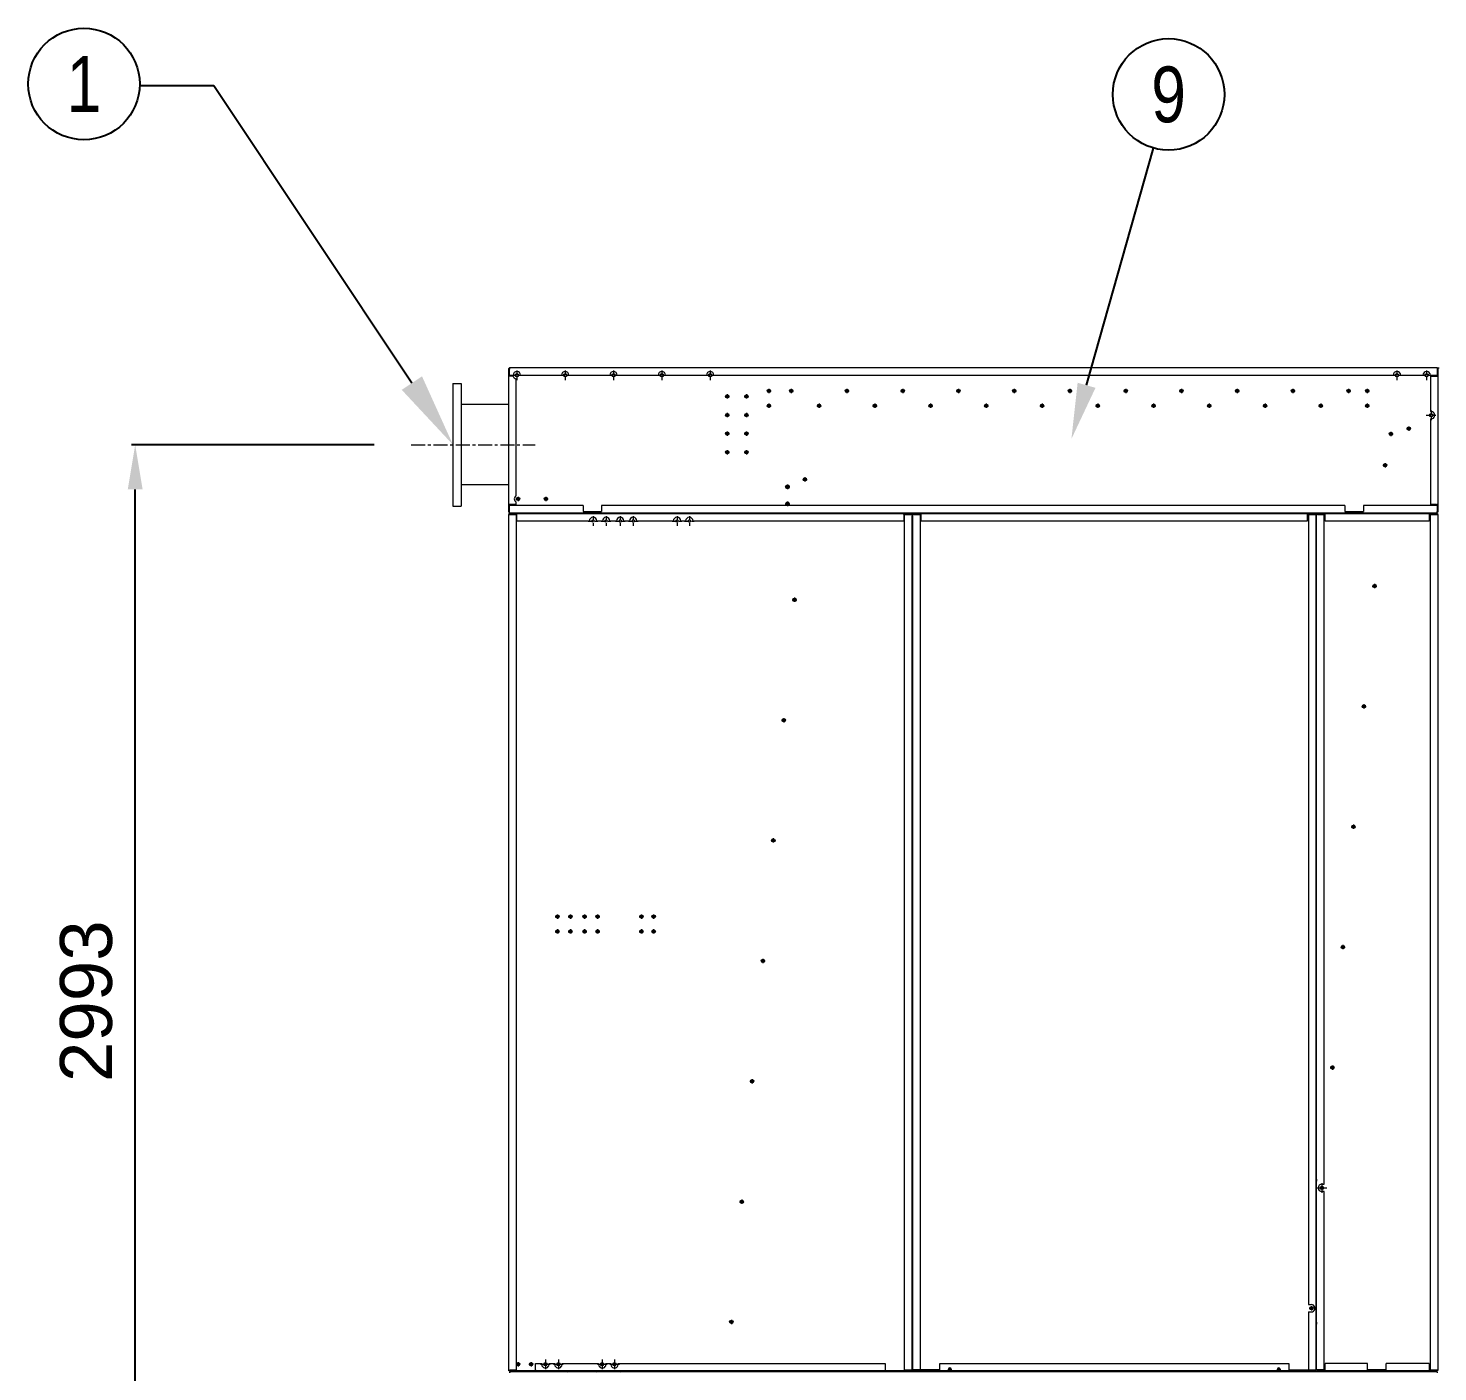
# Model space of a CAD drawing. Header units: millimetres. Extents: x 18793 to 48201, y 11745 to 32540.
# Drawn here: x 28093 to 31886, y 19828 to 23441 of the extents above; entities that cross this region are included whole.
import ezdxf
from ezdxf import colors
from ezdxf.entities.mleader import LeaderData, LeaderLine
from ezdxf.enums import TextEntityAlignment as Align
from ezdxf.math import Vec2, Vec3

# ---------------------------------------------------------------- set-up
doc = ezdxf.new("R2010")
doc.units = ezdxf.units.MM
doc.linetypes.add('CENTER', pattern=[2, 1.25, -0.25, 0.25, -0.25])
doc.linetypes.add('DASHDOT', pattern=[18.5, 12, -3, 0.5, -3])
for name, color, linetype in [('center', 1, 'CENTER'), ('냉각탑_dim', 1, 'Continuous'), ('냉각탑_text', 3, 'Continuous')]:
    doc.layers.add(name, color=color, linetype=linetype)
doc.styles.get("Standard").update_dxf_attribs({"font": 'arial.ttf'})
doc.dimstyles.new('1.40', dxfattribs={"dimscale": 20, "dimtxt": 1.5, "dimasz": 1, "dimexe": 0.5, "dimexo": 0.5, "dimgap": 0.5, "dimtad": 1, "dimdec": 0, "dimzin": 0, "dimdsep": 46, "dimtxsty": 'Standard', "dimcen": 0, "dimclrd": 2, "dimclre": 2, "dimclrt": 3, "dimadec": 0, "dimazin": 0, "dimtfac": 1, "dimtdec": 0, "dimtmove": 0, "dimatfit": 0, "dimfxl": 1, "dimtolj": 1, "dimtzin": 0, "dimlwd": -1, "dimlwe": -1, "dimarcsym": 0})

# ---------------------------------------------------------------- blocks, each defined once
blk = doc.blocks.new('*D131')
at = {"color": 2, "transparency": 16777216}
for p, q in [((29024.2, 22320.8), (28371.4, 22320.8)), ((28381.4, 19447.8), (28381.4, 22200.8)), ((29286.5, 19327.8), (28371.4, 19327.8))]:
    blk.add_line(p, q, dxfattribs=at)
for points in [[(28361.4, 22200.8), (28401.4, 22200.8), (28381.4, 22320.8)], [(28361.4, 19447.8), (28401.4, 19447.8), (28381.4, 19327.8)]]:
    blk.add_solid(points, dxfattribs=at)
at = {"layer": 'Defpoints', "color": 0, "transparency": 16777216}
for p in [(28381.4, 22320.8), (29124.2, 22320.8), (29386.5, 19327.8)]:
    blk.add_point(p, dxfattribs=at)
at = {"color": 3, "lineweight": 5, "transparency": 16777216, "insert": (28249.9, 20824.3), "char_height": 140, "attachment_point": 5, "rotation": 90}
blk.add_mtext('\\A1;2993', dxfattribs=at)
blk = doc.blocks.new('1')
at = {"color": 7, "lineweight": 20, "ltscale": 0.0425}
for p, q in [((29386.5, 22525.8), (29388.2, 22525.8)), ((29386.5, 22524.9), (29388.2, 22524.9)), ((31886.5, 22525.8), (31884.8, 22525.8)), ((31886.5, 22524.9), (31884.8, 22524.9)), ((29386.5, 22140.7), (29388.2, 22140.7)), ((29386.5, 22139.8), (29388.2, 22139.8)), ((31886.5, 22140.7), (31884.8, 22140.7)), ((31886.5, 22139.8), (31884.8, 22139.8))]:
    blk.add_line(p, q, dxfattribs=at)
at = {"color": 7, "lineweight": 20, "ltscale": 0.0225}
for p, q in [((29386.5, 22524.9), (29386.5, 22525.8)), ((31886.5, 22524.9), (31886.5, 22525.8)), ((29386.5, 22140.7), (29386.5, 22139.8)), ((29389.3, 22134.2), (29389.3, 22133.3)), ((30468.7, 22134.2), (30468.7, 22133.3)), ((30473.5, 22133.3), (30473.5, 22134.2)), ((31558.5, 22133.3), (31558.5, 22134.2)), ((31560.5, 22133.3), (31560.5, 22134.2)), ((31886.5, 22140.7), (31886.5, 22139.8)), ((31886.5, 22133.3), (31886.5, 22134.2)), ((29389.3, 19831.4), (29389.3, 19832.3)), ((30468.7, 19831.4), (30468.7, 19832.3)), ((30473.5, 19832.3), (30473.5, 19831.4)), ((31558.5, 19832.3), (31558.5, 19831.4)), ((31560.5, 19832.3), (31560.5, 19831.4)), ((31886.5, 19832.3), (31886.5, 19831.4))]:
    blk.add_line(p, q, dxfattribs=at)
at = {"color": 7, "lineweight": 20, "ltscale": 0.4775}
for p, q in [((29386.5, 22505.8), (29386.5, 22524.9)), ((31886.5, 22524.9), (31886.5, 22505.8)), ((29386.5, 22140.7), (29386.5, 22159.8)), ((31886.5, 22159.8), (31886.5, 22140.7))]:
    blk.add_line(p, q, dxfattribs=at)
at = {"color": 7, "lineweight": 20}
for p, q in [((29386.5, 22159.8), (29386.5, 22505.8)), ((31884.8, 22527.8), (29388.2, 22527.8)), ((29406.5, 22184), (29406.5, 22498)), ((29418.5, 22507.8), (29528.5, 22507.8)), ((29548.5, 22507.8), (29658.5, 22507.8)), ((29678.5, 22507.8), (29788.5, 22507.8)), ((29808.5, 22507.8), (29918.5, 22507.8)), ((29938.5, 22507.8), (31766.5, 22507.8)), ((31786.5, 22507.8), (31846.5, 22507.8)), ((31866.5, 22505.8), (31866.5, 22410.1)), ((31886.5, 22505.8), (31886.5, 22159.8)), ((29236.5, 22485.8), (29236.5, 22155.8)), ((29236.5, 22485.8), (29258.5, 22485.8)), ((29258.5, 22485.8), (29258.5, 22155.8)), ((29386.5, 22428.8), (29258.5, 22428.8)), ((31866.5, 22390.4), (31866.5, 22159.8)), ((29386.5, 22212.8), (29258.5, 22212.8)), ((29236.5, 22155.8), (29258.5, 22155.8)), ((29586.5, 22157.8), (29388.2, 22157.8)), ((31636.5, 22157.8), (29636.5, 22157.8)), ((31884.8, 22157.8), (31686.5, 22157.8)), ((29386.4, 22135.8), (29408.5, 22135.8)), ((29408.5, 22134.2), (29386.4, 22134.2)), ((29386.5, 19832.3), (29386.5, 22133.3)), ((29388.2, 22137.8), (31884.8, 22137.8)), ((29406.5, 22133.3), (29406.5, 19832.3)), ((29408.5, 22135.8), (30449.5, 22135.8)), ((29603.5, 22115.8), (29408.5, 22115.8)), ((29586.5, 22141.2), (29636.5, 22141.2)), ((29829.5, 22115.8), (29731.5, 22115.8)), ((30449.5, 22115.8), (29882.5, 22115.8)), ((30449.5, 22135.8), (30471.6, 22135.8)), ((30471.6, 22134.2), (30449.5, 22134.2)), ((30451.5, 19832.3), (30451.5, 22133.3)), ((30471.5, 22133.3), (30471.5, 19832.3)), ((30473.5, 19832.3), (30473.5, 22133.3)), ((30474.6, 22135.8), (31557.4, 22135.8)), ((30496.6, 22133), (30474.6, 22133)), ((30493.5, 22133.3), (30493.5, 19832.3)), ((31535.4, 22115.8), (30496.6, 22115.8)), ((31535.4, 22133), (31557.4, 22133)), ((31538.5, 22133.3), (31538.5, 20008.5)), ((31558.5, 22133.3), (31558.5, 19832.3)), ((31560.5, 19832.3), (31560.5, 22133.3)), ((31561.6, 22135.8), (31885.4, 22135.8)), ((31583.6, 22133), (31561.6, 22133)), ((31580.5, 20332.2), (31580.5, 22133.3)), ((31863.4, 22115.8), (31583.6, 22115.8)), ((31636.5, 22141.2), (31686.5, 22141.2)), ((31863.4, 22133), (31885.4, 22133)), ((31866.5, 19832.3), (31866.5, 22133.3)), ((31886.5, 22133.3), (31886.5, 19832.3)), ((31560.5, 20345.3), (31558.5, 20322.4)), ((31580.5, 19832.3), (31580.5, 20312.2)), ((31538.5, 19988.5), (31538.5, 19832.3)), ((31560.5, 19960.9), (31558.5, 19938)), ((29530, 19849.8), (29628.4, 19849.8)), ((29681, 19849.8), (30399.6, 19849.8)), ((30546.6, 19849.8), (31485.4, 19849.8)), ((31697.4, 19849.8), (31583.6, 19849.8)), ((31863.4, 19849.8), (31747.4, 19849.8)), ((29386.4, 19831.4), (29458.4, 19831.4)), ((29458.4, 19829.8), (29386.4, 19829.8)), ((31884.8, 19827.8), (29388.2, 19827.8)), ((30399.6, 19829.8), (29458.4, 19829.8)), ((30399.6, 19831.4), (30471.6, 19831.4)), ((30471.6, 19829.8), (30399.6, 19829.8)), ((30546.6, 19832.6), (30474.6, 19832.6)), ((31557.4, 19829.8), (30474.6, 19829.8)), ((31485.4, 19832.6), (31557.4, 19832.6)), ((31583.6, 19832.6), (31561.6, 19832.6)), ((31885.4, 19829.8), (31561.6, 19829.8)), ((31747.4, 19832.6), (31697.4, 19832.6)), ((31863.4, 19832.6), (31885.4, 19832.6))]:
    blk.add_line(p, q, dxfattribs=at)
at = {"color": 7, "lineweight": 20, "ltscale": 0.085}
for p, q in [((29389.9, 22505.8), (29386.5, 22505.8)), ((29388.2, 22527.8), (29388.2, 22524.4)), ((31883.1, 22505.8), (31886.5, 22505.8)), ((31884.8, 22527.8), (31884.8, 22524.4)), ((29389.9, 22159.8), (29386.5, 22159.8)), ((31883.1, 22159.8), (31886.5, 22159.8)), ((29388.2, 22137.8), (29388.2, 22141.2)), ((31884.8, 22137.8), (31884.8, 22141.2)), ((29388.2, 19827.8), (29388.2, 19824.4)), ((31884.8, 19827.8), (31884.8, 19824.4))]:
    blk.add_line(p, q, dxfattribs=at)
at = {"color": 7, "lineweight": 20, "ltscale": 0.00769}
for p, q in [((29386.5, 22505.8), (29386.8, 22505.8)), ((31886.5, 22505.8), (31886.2, 22505.8))]:
    blk.add_line(p, q, dxfattribs=at)
at = {"color": 7, "lineweight": 20, "ltscale": 0.014477}
blk.add_line((29388.2, 22526.7), (29387.8, 22527.1), dxfattribs=at)
at = {"color": 7, "lineweight": 20, "ltscale": 0.415}
for p, q in [((29388.2, 22507.8), (29388.2, 22524.4)), ((31866.5, 22505.8), (31883.1, 22505.8)), ((31884.8, 22524.4), (31884.8, 22507.8)), ((29388.2, 22141.2), (29388.2, 22157.8)), ((29406.5, 22159.8), (29389.9, 22159.8)), ((29586.5, 22157.8), (29586.5, 22141.2)), ((29636.5, 22157.8), (29636.5, 22141.2)), ((31636.5, 22157.8), (31636.5, 22141.2)), ((31686.5, 22157.8), (31686.5, 22141.2)), ((31883.1, 22159.8), (31866.5, 22159.8)), ((31884.8, 22157.8), (31884.8, 22141.2))]:
    blk.add_line(p, q, dxfattribs=at)
at = {"color": 7, "lineweight": 20, "ltscale": 0.2575}
blk.add_line((29388.2, 22507.8), (29398.5, 22507.8), dxfattribs=at)
at = {"color": 7, "lineweight": 20, "ltscale": 0.05}
for p, q in [((29388.5, 22507.8), (29388.5, 22505.8)), ((31884.5, 22505.8), (31884.5, 22507.8)), ((29386.5, 22159.8), (29388.5, 22159.8)), ((29388.5, 22159.8), (29388.5, 22157.8)), ((31886.5, 22159.8), (31884.5, 22159.8)), ((31884.5, 22157.8), (31884.5, 22159.8)), ((29391.9, 19829.8), (29391.9, 19827.8)), ((29545.2, 19829.8), (29545.2, 19827.8)), ((29685.8, 19829.8), (29685.8, 19827.8)), ((29735.9, 19827.8), (29735.9, 19829.8)), ((29825, 19827.8), (29825, 19829.8))]:
    blk.add_line(p, q, dxfattribs=at)
at = {"color": 7, "lineweight": 20, "ltscale": 0.220051}
blk.add_line((29398.7, 22505.8), (29389.9, 22505.8), dxfattribs=at)
at = {"color": 7, "linetype": 'DASHDOT', "lineweight": 20}
for p, q in [((29395.5, 22507.8), (29421.5, 22507.8)), ((29408.5, 22520.8), (29408.5, 22494.8)), ((29525.5, 22507.8), (29551.5, 22507.8)), ((29538.5, 22520.8), (29538.5, 22494.8)), ((29655.5, 22507.8), (29681.5, 22507.8)), ((29668.5, 22520.8), (29668.5, 22494.8)), ((29785.5, 22507.8), (29811.5, 22507.8)), ((29798.5, 22520.8), (29798.5, 22494.8)), ((29915.5, 22507.8), (29941.5, 22507.8)), ((29928.5, 22520.8), (29928.5, 22494.8)), ((31763.5, 22507.8), (31789.5, 22507.8)), ((31776.5, 22520.8), (31776.5, 22494.8)), ((31843.5, 22507.8), (31869.5, 22507.8)), ((31856.5, 22520.8), (31856.5, 22494.8)), ((31855.3, 22400.3), (31881.3, 22400.3)), ((31868.3, 22413.3), (31868.3, 22387.3)), ((29600.5, 22115.8), (29626.5, 22115.8)), ((29613.5, 22128.8), (29613.5, 22102.8)), ((29635.5, 22115.8), (29661.5, 22115.8)), ((29648.5, 22128.8), (29648.5, 22102.8)), ((29673.5, 22115.8), (29699.5, 22115.8)), ((29686.5, 22128.8), (29686.5, 22102.8)), ((29708.5, 22115.8), (29734.5, 22115.8)), ((29721.5, 22128.8), (29721.5, 22102.8)), ((29826.5, 22115.8), (29852.5, 22115.8)), ((29839.5, 22128.8), (29839.5, 22102.8)), ((29859.5, 22115.8), (29885.5, 22115.8)), ((29872.5, 22128.8), (29872.5, 22102.8)), ((31574.5, 20335.2), (31574.5, 20309.2)), ((31561.5, 20322.2), (31587.5, 20322.2)), ((29472.2, 19847.8), (29498.2, 19847.8)), ((29485.2, 19860.8), (29485.2, 19834.8)), ((29507.2, 19847.8), (29533.2, 19847.8)), ((29520.2, 19860.8), (29520.2, 19834.8)), ((29625.2, 19847.8), (29651.2, 19847.8)), ((29638.2, 19860.8), (29638.2, 19834.8)), ((29658.2, 19847.8), (29684.2, 19847.8)), ((29671.2, 19860.8), (29671.2, 19834.8))]:
    blk.add_line(p, q, dxfattribs=at)
at = {"color": 7, "lineweight": 20, "ltscale": 0.4575}
blk.add_line((31866.5, 22507.8), (31884.8, 22507.8), dxfattribs=at)
at = {"color": 7, "lineweight": 20, "ltscale": 0.132499}
blk.add_line((31884.8, 22527.8), (31890.1, 22527.8), dxfattribs=at)
at = {"color": 0, "lineweight": 20}
blk.add_line((29236.5, 22485.8), (29236.5, 22155.8), dxfattribs=at)
at = {"color": 7, "linetype": 'DASHDOT', "lineweight": 20, "ltscale": 0.292505}
for p, q in [((29974.5, 22456.7), (29974.5, 22445)), ((30026, 22456.7), (30026, 22445)), ((29974.5, 22406.7), (29974.5, 22395)), ((30026, 22406.7), (30026, 22395)), ((29974.5, 22356.7), (29974.5, 22345)), ((30026, 22356.7), (30026, 22345)), ((29974.5, 22306.7), (29974.5, 22295)), ((30026, 22306.7), (30026, 22295)), ((30183.5, 22233.7), (30183.5, 22222)), ((29411.5, 22181.2), (29411.5, 22169.5)), ((29486.5, 22181.2), (29486.5, 22169.5)), ((30155.5, 21909.7), (30155.5, 21898)), ((30126.5, 21585.7), (30126.5, 21574))]:
    blk.add_line(p, q, dxfattribs=at)
at = {"color": 7, "linetype": 'DASHDOT', "lineweight": 20, "ltscale": 0.2925}
for p, q in [((30080.8, 22465.8), (30092.5, 22465.8)), ((30140.8, 22465.8), (30152.5, 22465.8)), ((30290.8, 22465.8), (30302.5, 22465.8)), ((30440.8, 22465.8), (30452.5, 22465.8)), ((30590.8, 22465.8), (30602.5, 22465.8)), ((30740.8, 22465.8), (30752.5, 22465.8)), ((30890.8, 22465.8), (30902.5, 22465.8)), ((31040.8, 22465.8), (31052.5, 22465.8)), ((31190.8, 22465.8), (31202.5, 22465.8)), ((31340.8, 22465.8), (31352.5, 22465.8)), ((31490.8, 22465.8), (31502.5, 22465.8)), ((31640.8, 22465.8), (31652.5, 22465.8)), ((29968.6, 22450.8), (29980.3, 22450.8)), ((30020.1, 22450.8), (30031.8, 22450.8)), ((30080.8, 22425.8), (30092.5, 22425.8)), ((30215.8, 22425.8), (30227.5, 22425.8)), ((30365.8, 22425.8), (30377.5, 22425.8)), ((30515.8, 22425.8), (30527.5, 22425.8)), ((30665.8, 22425.8), (30677.5, 22425.8)), ((30815.8, 22425.8), (30827.5, 22425.8)), ((30965.8, 22425.8), (30977.5, 22425.8)), ((31115.8, 22425.8), (31127.5, 22425.8)), ((31265.8, 22425.8), (31277.5, 22425.8)), ((31415.8, 22425.8), (31427.5, 22425.8)), ((31565.8, 22425.8), (31577.5, 22425.8)), ((29968.6, 22400.8), (29980.3, 22400.8)), ((30020.1, 22400.8), (30031.8, 22400.8)), ((29968.6, 22350.8), (29980.3, 22350.8)), ((30020.1, 22350.8), (30031.8, 22350.8)), ((29968.6, 22300.8), (29980.3, 22300.8)), ((30020.1, 22300.8), (30031.8, 22300.8)), ((30177.6, 22227.8), (30189.3, 22227.8)), ((30149.6, 21903.8), (30161.3, 21903.8)), ((30120.6, 21579.8), (30132.3, 21579.8)), ((31653.7, 21293.5), (31665.4, 21293.5)), ((30092.6, 21256.8), (30104.3, 21256.8)), ((29619.6, 21051.8), (29631.3, 21051.8)), ((29737.6, 21051.8), (29749.3, 21051.8)), ((29770.6, 21051.8), (29782.3, 21051.8)), ((29619.6, 21011.8), (29631.3, 21011.8)), ((29737.6, 21011.8), (29749.3, 21011.8)), ((29770.6, 21011.8), (29782.3, 21011.8)), ((31625.3, 20969.8), (31637, 20969.8)), ((30064.6, 20932.8), (30076.3, 20932.8)), ((31597, 20646), (31608.7, 20646)), ((30035.6, 20608.8), (30047.3, 20608.8)), ((30007.6, 20284.8), (30019.3, 20284.8)), ((31540.4, 19998.5), (31552.1, 19998.5)), ((31546.2, 20004.3), (31546.2, 19992.6)), ((29979.6, 19961.8), (29991.3, 19961.8)), ((29985.5, 19967.7), (29985.5, 19956)), ((29411.5, 19853.7), (29411.5, 19842)), ((29446.5, 19853.7), (29446.5, 19842)), ((29631.8, 19847.8), (29643.5, 19847.8)), ((29637.7, 19853.7), (29637.7, 19842)), ((29664.8, 19847.8), (29676.5, 19847.8)), ((29670.7, 19853.7), (29670.7, 19842))]:
    blk.add_line(p, q, dxfattribs=at)
at = {"color": 7, "linetype": 'DASHDOT', "lineweight": 20, "ltscale": 0.195}
for p, q in [((30082.6, 22465.8), (30090.4, 22465.8)), ((30142.6, 22465.8), (30150.4, 22465.8)), ((30292.6, 22465.8), (30300.4, 22465.8)), ((30442.6, 22465.8), (30450.4, 22465.8)), ((30592.6, 22465.8), (30600.4, 22465.8)), ((30742.6, 22465.8), (30750.4, 22465.8)), ((30892.6, 22465.8), (30900.4, 22465.8)), ((31042.6, 22465.8), (31050.4, 22465.8)), ((31192.6, 22465.8), (31200.4, 22465.8)), ((31342.6, 22465.8), (31350.4, 22465.8)), ((31492.6, 22465.8), (31500.4, 22465.8)), ((31642.6, 22465.8), (31650.4, 22465.8)), ((30082.6, 22425.8), (30090.4, 22425.8)), ((30217.6, 22425.8), (30225.4, 22425.8)), ((30367.6, 22425.8), (30375.4, 22425.8)), ((30517.6, 22425.8), (30525.4, 22425.8)), ((30667.6, 22425.8), (30675.4, 22425.8)), ((30817.6, 22425.8), (30825.4, 22425.8)), ((30967.6, 22425.8), (30975.4, 22425.8)), ((31117.6, 22425.8), (31125.4, 22425.8)), ((31267.6, 22425.8), (31275.4, 22425.8)), ((31417.6, 22425.8), (31425.4, 22425.8)), ((31567.6, 22425.8), (31575.4, 22425.8)), ((30179.6, 22228.7), (30187.4, 22228.7)), ((30151.3, 21904.9), (30159.1, 21904.9)), ((30151.3, 21904), (30159.1, 21904)), ((30122.9, 21581.2), (30130.7, 21581.2)), ((30122.9, 21580.3), (30130.7, 21580.3)), ((31655.6, 21294.4), (31663.4, 21294.4)), ((31655.6, 21293.5), (31663.4, 21293.5)), ((29621.7, 21051.8), (29629.5, 21051.8)), ((29739.2, 21051.8), (29747, 21051.8)), ((29621.4, 21011.8), (29629.2, 21011.8)), ((29738.9, 21011.8), (29746.7, 21011.8)), ((29771.9, 21011.8), (29779.7, 21011.8)), ((31627.3, 20970.6), (31635.1, 20970.6)), ((31627.3, 20969.8), (31635.1, 20969.8)), ((30066.3, 20933.6), (30074.1, 20933.6)), ((30066.3, 20932.8), (30074.1, 20932.8)), ((31599, 20646.9), (31606.8, 20646.9)), ((31599, 20646), (31606.8, 20646)), ((30038, 20609.9), (30045.8, 20609.9)), ((30038, 20609), (30045.8, 20609)), ((31570.6, 20323.1), (31578.4, 20323.1)), ((31570.6, 20322.2), (31578.4, 20322.2)), ((30009.6, 20286.1), (30017.4, 20286.1)), ((30009.6, 20285.2), (30017.4, 20285.2)), ((31542.3, 19999.3), (31550.1, 19999.3)), ((31546.2, 20003.2), (31546.2, 19995.4)), ((29981.3, 19962.3), (29989.1, 19962.3)), ((29981.3, 19961.5), (29989.1, 19961.5)), ((29985.2, 19966.2), (29985.2, 19957.6)), ((29411.9, 19851.7), (29411.9, 19843.9)), ((29446.9, 19851.7), (29446.9, 19843.9)), ((29485.3, 19851.7), (29485.3, 19843.9)), ((29520.3, 19851.7), (29520.3, 19843.9)), ((29637.7, 19851.7), (29637.7, 19843.9)), ((29667, 19847.8), (29674.8, 19847.8)), ((29670.9, 19851.7), (29670.9, 19843.9))]:
    blk.add_line(p, q, dxfattribs=at)
at = {"color": 7, "linetype": 'DASHDOT', "lineweight": 20, "ltscale": 0.194995}
for p, q in [((30086.5, 22469.7), (30086.5, 22461.9)), ((30146.5, 22469.7), (30146.5, 22461.9)), ((30296.5, 22469.7), (30296.5, 22461.9)), ((30446.5, 22469.7), (30446.5, 22461.9)), ((30596.5, 22469.7), (30596.5, 22461.9)), ((30746.5, 22469.7), (30746.5, 22461.9)), ((30896.5, 22469.7), (30896.5, 22461.9)), ((31046.5, 22469.7), (31046.5, 22461.9)), ((31196.5, 22469.7), (31196.5, 22461.9)), ((31346.5, 22469.7), (31346.5, 22461.9)), ((31496.5, 22469.7), (31496.5, 22461.9)), ((31646.5, 22469.7), (31646.5, 22461.9)), ((31696.5, 22469.7), (31696.5, 22461.9)), ((30086.5, 22429.7), (30086.5, 22421.9)), ((30221.5, 22429.7), (30221.5, 22421.9)), ((30371.5, 22429.7), (30371.5, 22421.9)), ((30521.5, 22429.7), (30521.5, 22421.9)), ((30671.5, 22429.7), (30671.5, 22421.9)), ((30821.5, 22429.7), (30821.5, 22421.9)), ((30971.5, 22429.7), (30971.5, 22421.9)), ((31121.5, 22429.7), (31121.5, 22421.9)), ((31271.5, 22429.7), (31271.5, 22421.9)), ((31421.5, 22429.7), (31421.5, 22421.9)), ((31571.5, 22429.7), (31571.5, 22421.9)), ((31696.5, 22429.7), (31696.5, 22421.9)), ((31744.5, 22268.7), (31744.5, 22260.9)), ((31716.2, 21945.8), (31716.2, 21938)), ((30155.2, 21908.8), (30155.2, 21901)), ((31659.5, 21297.4), (31659.5, 21289.6))]:
    blk.add_line(p, q, dxfattribs=at)
at = {"color": 7, "linetype": 'DASHDOT', "lineweight": 20, "ltscale": 0.292499}
for p, q in [((30086.6, 22471.7), (30086.6, 22460)), ((30146.6, 22471.7), (30146.6, 22460)), ((30296.6, 22471.7), (30296.6, 22460)), ((30446.6, 22471.7), (30446.6, 22460)), ((30596.6, 22471.7), (30596.6, 22460)), ((30746.6, 22471.7), (30746.6, 22460)), ((30896.6, 22471.7), (30896.6, 22460)), ((31046.6, 22471.7), (31046.6, 22460)), ((31196.6, 22471.7), (31196.6, 22460)), ((31346.6, 22471.7), (31346.6, 22460)), ((31496.6, 22471.7), (31496.6, 22460)), ((31646.6, 22471.7), (31646.6, 22460)), ((31696.6, 22471.7), (31696.6, 22460)), ((30086.6, 22431.7), (30086.6, 22420)), ((30221.6, 22431.7), (30221.6, 22420)), ((30371.6, 22431.7), (30371.6, 22420)), ((30521.6, 22431.7), (30521.6, 22420)), ((30671.6, 22431.7), (30671.6, 22420)), ((30821.6, 22431.7), (30821.6, 22420)), ((30971.6, 22431.7), (30971.6, 22420)), ((31121.6, 22431.7), (31121.6, 22420)), ((31271.6, 22431.7), (31271.6, 22420)), ((31421.6, 22431.7), (31421.6, 22420)), ((31571.6, 22431.7), (31571.6, 22420)), ((31696.6, 22431.7), (31696.6, 22420)), ((31760.3, 22356), (31760.3, 22344.3)), ((31808.2, 22370.1), (31808.2, 22358.4)), ((31744.5, 22271.5), (31744.5, 22259.8)), ((29405.6, 22175.3), (29417.3, 22175.3)), ((29480.6, 22175.3), (29492.3, 22175.3)), ((31716.2, 21946.9), (31716.2, 21935.2)), ((31687.8, 21623.1), (31687.8, 21611.4)), ((31682, 21617.3), (31693.7, 21617.3)), ((31659.5, 21299.4), (31659.5, 21287.7)), ((30098.5, 21262.7), (30098.5, 21251)), ((29511.6, 21051.8), (29523.3, 21051.8)), ((29517.5, 21057.7), (29517.5, 21046)), ((29546.6, 21051.8), (29558.3, 21051.8)), ((29552.5, 21057.7), (29552.5, 21046)), ((29584.6, 21051.8), (29596.3, 21051.8)), ((29590.5, 21057.7), (29590.5, 21046)), ((29625.5, 21057.7), (29625.5, 21046)), ((29743.5, 21057.7), (29743.5, 21046)), ((29776.5, 21057.7), (29776.5, 21046)), ((29517.5, 21017.7), (29517.5, 21006)), ((29552.5, 21017.7), (29552.5, 21006)), ((29590.5, 21017.7), (29590.5, 21006)), ((29625.5, 21017.7), (29625.5, 21006)), ((29743.5, 21017.7), (29743.5, 21006)), ((29776.5, 21017.7), (29776.5, 21006)), ((29511.6, 21011.8), (29523.3, 21011.8)), ((29546.6, 21011.8), (29558.3, 21011.8)), ((29584.6, 21011.8), (29596.3, 21011.8)), ((30070.5, 20938.7), (30070.5, 20927)), ((30041.5, 20614.7), (30041.5, 20603)), ((30013.5, 20290.7), (30013.5, 20279)), ((29405.6, 19847.8), (29417.3, 19847.8)), ((29440.6, 19847.8), (29452.3, 19847.8))]:
    blk.add_line(p, q, dxfattribs=at)
at = {"color": 7, "linetype": 'DASHDOT', "lineweight": 20, "ltscale": 0.292502}
for p, q in [((31690.8, 22465.8), (31702.5, 22465.8)), ((31690.8, 22425.8), (31702.5, 22425.8)), ((31754.4, 22350.1), (31766.1, 22350.1)), ((31802.4, 22364.3), (31814.1, 22364.3)), ((31738.6, 22265.7), (31750.3, 22265.7)), ((31710.3, 21941), (31722, 21941)), ((31631.2, 20975.6), (31631.2, 20963.9)), ((31602.9, 20651.8), (31602.9, 20640.1))]:
    blk.add_line(p, q, dxfattribs=at)
at = {"color": 7, "linetype": 'DASHDOT', "lineweight": 20, "ltscale": 0.195001}
for p, q in [((31692.6, 22465.8), (31700.4, 22465.8)), ((31692.6, 22425.8), (31700.4, 22425.8)), ((30183.5, 22232.6), (30183.5, 22224.8)), ((31740.6, 22264.8), (31748.4, 22264.8)), ((31716.2, 21944.9), (31716.2, 21937.1)), ((30155.2, 21907.9), (30155.2, 21900.1)), ((31687.8, 21622.1), (31687.8, 21613.4)), ((30126.8, 21585.1), (30126.8, 21576.4)), ((31683.9, 21618.2), (31691.7, 21618.2)), ((31683.9, 21617.3), (31691.7, 21617.3)), ((31659.5, 21298.3), (31659.5, 21290.5)), ((30094.6, 21257.4), (30102.4, 21257.4)), ((30094.6, 21256.5), (30102.4, 21256.5)), ((30098.5, 21260.4), (30098.5, 21252.6)), ((29513.3, 21051.8), (29521.1, 21051.8)), ((29517.2, 21055.7), (29517.2, 21047.9)), ((29548.3, 21051.8), (29556.1, 21051.8)), ((29552.2, 21055.7), (29552.2, 21047.9)), ((29586.7, 21051.8), (29594.5, 21051.8)), ((29590.6, 21055.7), (29590.6, 21047.9)), ((29625.6, 21055.7), (29625.6, 21047.9)), ((29743.1, 21055.7), (29743.1, 21047.9)), ((29772.4, 21051.8), (29780.2, 21051.8)), ((29776.3, 21055.7), (29776.3, 21047.9)), ((29516.9, 21015.7), (29516.9, 21007.9)), ((29551.9, 21015.7), (29551.9, 21007.9)), ((29590.3, 21015.7), (29590.3, 21007.9)), ((29625.3, 21015.7), (29625.3, 21007.9)), ((29742.8, 21015.7), (29742.8, 21007.9)), ((29775.8, 21015.7), (29775.8, 21007.9)), ((29513, 21011.8), (29520.8, 21011.8)), ((29548, 21011.8), (29555.8, 21011.8)), ((31631.2, 20973.7), (31631.2, 20965.9)), ((30070.2, 20936.7), (30070.2, 20928.9)), ((31602.9, 20650.8), (31602.9, 20643)), ((30041.9, 20613.8), (30041.9, 20606)), ((31574.5, 20327), (31574.5, 20319.2)), ((30013.5, 20290), (30013.5, 20282.2)), ((29408, 19847.8), (29415.8, 19847.8)), ((29443, 19847.8), (29450.8, 19847.8)), ((29633.8, 19847.8), (29641.6, 19847.8))]:
    blk.add_line(p, q, dxfattribs=at)
at = {"color": 7, "linetype": 'DASHDOT', "lineweight": 20, "ltscale": 0.325}
for p, q in [((30130, 22207.8), (30143, 22207.8)), ((30136.5, 22214.3), (30136.5, 22201.3)), ((30130, 22161.8), (30143, 22161.8)), ((30136.5, 22168.3), (30136.5, 22155.3))]:
    blk.add_line(p, q, dxfattribs=at)
at = {"color": 7, "lineweight": 20, "ltscale": 6.28196e-05}
blk.add_line((30141.5, 22207.8), (30141.5, 22207.8), dxfattribs=at)
at = {"color": 7, "lineweight": 20, "ltscale": 0.170995}
blk.add_line((29406.5, 22159.8), (29406.5, 22166.6), dxfattribs=at)
at = {"color": 7, "lineweight": 20, "ltscale": 6.28061e-05}
blk.add_line((30141.5, 22161.8), (30141.5, 22161.8), dxfattribs=at)
at = {"color": 7, "lineweight": 20, "ltscale": 0.04}
for p, q in [((29386.4, 22135.8), (29386.4, 22134.2)), ((29408.5, 22135.8), (29408.5, 22134.2)), ((30471.6, 22135.8), (30471.6, 22134.2)), ((29386.4, 19829.8), (29386.4, 19831.4)), ((29458.4, 19829.8), (29458.4, 19831.4)), ((30471.6, 19829.8), (30471.6, 19831.4))]:
    blk.add_line(p, q, dxfattribs=at)
at = {"color": 7, "lineweight": 20, "ltscale": 0.07}
for p, q in [((29386.5, 22133.3), (29389.3, 22133.3)), ((29408.5, 22133), (29408.5, 22135.8)), ((30449.5, 22133), (30449.5, 22135.8)), ((30471.5, 22133.3), (30468.7, 22133.3)), ((30474.6, 22135.8), (30474.6, 22133)), ((31557.4, 22135.8), (31557.4, 22133)), ((31561.6, 22135.8), (31561.6, 22133)), ((31885.4, 22135.8), (31885.4, 22133)), ((29386.5, 19832.3), (29389.3, 19832.3)), ((29458.4, 19832.6), (29458.4, 19829.8)), ((30399.6, 19832.6), (30399.6, 19829.8)), ((30471.5, 19832.3), (30468.7, 19832.3)), ((30474.6, 19829.8), (30474.6, 19832.6)), ((31557.4, 19829.8), (31557.4, 19832.6)), ((31561.6, 19829.8), (31561.6, 19832.6)), ((31885.4, 19829.8), (31885.4, 19832.6))]:
    blk.add_line(p, q, dxfattribs=at)
at = {"color": 7, "lineweight": 20, "ltscale": 0.43}
for p, q in [((29389.3, 22133.3), (29406.5, 22133.3)), ((29408.5, 22115.8), (29408.5, 22133)), ((30449.5, 22133), (30449.5, 22115.8)), ((30451.5, 22133.3), (30468.7, 22133.3)), ((30476.3, 22133.3), (30493.5, 22133.3)), ((30496.6, 22115.8), (30496.6, 22133)), ((31535.4, 22133), (31535.4, 22115.8)), ((31538.5, 22133.3), (31555.7, 22133.3)), ((31563.3, 22133.3), (31580.5, 22133.3)), ((31583.6, 22115.8), (31583.6, 22133)), ((31863.4, 22133), (31863.4, 22115.8)), ((31866.5, 22133.3), (31883.7, 22133.3)), ((29458.4, 19832.6), (29458.4, 19849.8)), ((30399.6, 19849.8), (30399.6, 19832.6)), ((30546.6, 19832.6), (30546.6, 19849.8)), ((31485.4, 19849.8), (31485.4, 19832.6)), ((31583.6, 19832.6), (31583.6, 19849.8)), ((31697.4, 19832.6), (31697.4, 19849.8)), ((31747.4, 19832.6), (31747.4, 19849.8)), ((31863.4, 19849.8), (31863.4, 19832.6)), ((29406.5, 19832.3), (29389.3, 19832.3)), ((30468.7, 19832.3), (30451.5, 19832.3)), ((30493.5, 19832.3), (30476.3, 19832.3)), ((31555.7, 19832.3), (31538.5, 19832.3)), ((31580.5, 19832.3), (31563.3, 19832.3)), ((31883.7, 19832.3), (31866.5, 19832.3))]:
    blk.add_line(p, q, dxfattribs=at)
at = {"color": 7, "lineweight": 20, "ltscale": 0.375}
for p, q in [((29638.5, 22115.8), (29623.5, 22115.8)), ((29711.5, 22115.8), (29696.5, 22115.8))]:
    blk.add_line(p, q, dxfattribs=at)
at = {"color": 7, "lineweight": 20, "ltscale": 0.45}
blk.add_line((29676.5, 22115.8), (29658.5, 22115.8), dxfattribs=at)
at = {"color": 7, "lineweight": 20, "ltscale": 0.159239}
for p, q in [((29755, 22135.8), (29761.1, 22137.8)), ((29761.4, 22135.8), (29767.5, 22137.8))]:
    blk.add_line(p, q, dxfattribs=at)
at = {"color": 7, "lineweight": 20, "ltscale": 0.325}
blk.add_line((29862.5, 22115.8), (29849.5, 22115.8), dxfattribs=at)
at = {"color": 7, "lineweight": 20, "ltscale": 0.050163}
for p, q in [((30118.9, 22135.8), (30119, 22137.8)), ((30127.9, 22135.8), (30128, 22137.8)), ((29932.4, 19827.8), (29932.5, 19829.8)), ((29941.4, 19827.8), (29941.6, 19829.8))]:
    blk.add_line(p, q, dxfattribs=at)
at = {"color": 7, "lineweight": 20, "ltscale": 0.050223}
for p, q in [((30136.2, 22135.8), (30136.3, 22137.8)), ((30145.2, 22135.8), (30145.4, 22137.8)), ((29918, 19827.8), (29918.2, 19829.8)), ((29927.1, 19827.8), (29927.2, 19829.8))]:
    blk.add_line(p, q, dxfattribs=at)
at = {"color": 7, "lineweight": 20, "ltscale": 0.050191}
for p, q in [((30158, 22137.8), (30157.8, 22135.8)), ((30157.9, 22135.8), (30158.1, 22137.8)), ((30192.1, 22135.8), (30192.3, 22137.8)), ((30801.7, 22135.8), (30801.9, 22137.8)), ((30802.3, 22137.8), (30802.1, 22135.8)), ((31106.9, 22137.8), (31106.7, 22135.8)), ((31107.1, 22135.8), (31107.3, 22137.8)), ((31717.3, 22137.8), (31717.1, 22135.8)), ((31750.9, 22137.8), (31750.8, 22135.8)), ((29956.1, 19829.8), (29955.9, 19827.8)), ((29956, 19827.8), (29956.1, 19829.8)), ((29990.2, 19827.8), (29990.4, 19829.8)), ((30599.8, 19827.8), (30600, 19829.8)), ((30600.4, 19829.8), (30600.2, 19827.8)), ((30905, 19829.8), (30904.8, 19827.8)), ((30905.2, 19827.8), (30905.4, 19829.8)), ((30905.2, 19827.8), (30905.4, 19829.8)), ((31515.4, 19829.8), (31515.2, 19827.8)), ((31549, 19829.8), (31548.8, 19827.8))]:
    blk.add_line(p, q, dxfattribs=at)
at = {"color": 7, "lineweight": 20, "ltscale": 0.006929}
for p, q in [((30449.5, 22135.8), (30449.5, 22135.5)), ((30399.6, 19829.8), (30399.6, 19830.1))]:
    blk.add_line(p, q, dxfattribs=at)
at = {"color": 7, "lineweight": 20, "ltscale": 0.0275}
for p, q in [((30473.5, 22134.2), (30474.6, 22134.2)), ((30473.5, 22133.3), (30474.6, 22133.3)), ((31558.5, 22134.2), (31557.4, 22134.2)), ((31558.5, 22133.3), (31557.4, 22133.3)), ((31560.5, 22134.2), (31561.6, 22134.2)), ((31560.5, 22133.3), (31561.6, 22133.3)), ((31886.5, 22134.2), (31885.4, 22134.2)), ((31886.5, 22133.3), (31885.4, 22133.3)), ((30473.5, 19832.3), (30474.6, 19832.3)), ((30473.5, 19831.4), (30474.6, 19831.4)), ((31558.5, 19832.3), (31557.4, 19832.3)), ((31558.5, 19831.4), (31557.4, 19831.4)), ((31560.5, 19832.3), (31561.6, 19832.3)), ((31560.5, 19831.4), (31561.6, 19831.4)), ((31886.5, 19832.3), (31885.4, 19832.3)), ((31886.5, 19831.4), (31885.4, 19831.4))]:
    blk.add_line(p, q, dxfattribs=at)
at = {"color": 7, "linetype": 'DASHDOT', "lineweight": 20, "ltscale": 0.194998}
for p, q in [((31712.3, 21941.9), (31720.1, 21941.9)), ((31712.3, 21941), (31720.1, 21941)), ((30098.5, 21261.3), (30098.5, 21253.5)), ((29586.4, 21011.8), (29594.2, 21011.8)), ((30070.2, 20937.5), (30070.2, 20929.7)), ((31631.2, 20974.5), (31631.2, 20966.7)), ((31602.9, 20649.9), (31602.9, 20642.1)), ((30041.9, 20612.9), (30041.9, 20605.1)), ((31574.5, 20326.1), (31574.5, 20318.3)), ((30013.5, 20289.1), (30013.5, 20281.3)), ((29481.4, 19847.8), (29489.2, 19847.8)), ((29516.4, 19847.8), (29524.2, 19847.8))]:
    blk.add_line(p, q, dxfattribs=at)
at = {"color": 7, "lineweight": 20, "ltscale": 0.14875}
for p, q in [((31574.5, 20332.2), (31580.5, 20332.2)), ((31580.5, 20312.2), (31574.5, 20312.2))]:
    blk.add_line(p, q, dxfattribs=at)
at = {"color": 7, "lineweight": 20, "ltscale": 0.193018}
for p, q in [((31538.5, 20008.5), (31546.2, 20008.5)), ((31538.5, 19988.5), (31546.2, 19988.5))]:
    blk.add_line(p, q, dxfattribs=at)
at = {"color": 7, "lineweight": 20, "ltscale": 0.425051}
blk.add_line((29458.4, 19849.8), (29475.4, 19849.8), dxfattribs=at)
at = {"color": 7, "lineweight": 20, "ltscale": 0.385102}
blk.add_line((29495, 19849.8), (29510.4, 19849.8), dxfattribs=at)
at = {"color": 7, "lineweight": 20, "ltscale": 0.335102}
blk.add_line((29648, 19849.8), (29661.4, 19849.8), dxfattribs=at)
at = {"color": 7, "linetype": 'DASHDOT', "lineweight": 20, "ltscale": 0.260001}
for p, q in [((30573.5, 19839), (30573.5, 19828.6)), ((31458.5, 19839), (31458.5, 19828.6)), ((31453.3, 19833.8), (31463.7, 19833.8))]:
    blk.add_line(p, q, dxfattribs=at)
at = {"color": 7, "lineweight": 20, "ltscale": 0.01744}
blk.add_line((29388.5, 19832.3), (29388.4, 19831.6), dxfattribs=at)
at = {"color": 7, "lineweight": 20, "ltscale": 0.04985}
blk.add_line((29622.7, 19829.8), (29622.7, 19827.8), dxfattribs=at)
at = {"color": 7, "linetype": 'DASHDOT', "lineweight": 20, "ltscale": 0.26}
blk.add_line((30568.3, 19833.8), (30578.7, 19833.8), dxfattribs=at)
at = {"color": 7, "lineweight": 20}
for centre, radius in [((29408.5, 22507.8), 4.5), ((29408.5, 22507.8), 3), ((29538.5, 22507.8), 4.5), ((29538.5, 22507.8), 3), ((29668.5, 22507.8), 4.5), ((29668.5, 22507.8), 3), ((29798.5, 22507.8), 4.5), ((29798.5, 22507.8), 3), ((29928.5, 22507.8), 4.5), ((29928.5, 22507.8), 3), ((31776.5, 22507.8), 4.5), ((31776.5, 22507.8), 3), ((31856.5, 22507.8), 4.5), ((31856.5, 22507.8), 3), ((29974.5, 22450.8), 4.5), ((30026, 22450.8), 4.5), ((30086.6, 22465.8), 4.5), ((30086.5, 22465.8), 3), ((30146.6, 22465.8), 4.5), ((30146.5, 22465.8), 3), ((30296.6, 22465.8), 4.5), ((30296.5, 22465.8), 3), ((30446.6, 22465.8), 4.5), ((30446.5, 22465.8), 3), ((30596.6, 22465.8), 4.5), ((30596.5, 22465.8), 3), ((30746.6, 22465.8), 4.5), ((30746.5, 22465.8), 3), ((30896.6, 22465.8), 4.5), ((30896.5, 22465.8), 3), ((31046.6, 22465.8), 4.5), ((31046.5, 22465.8), 3), ((31196.6, 22465.8), 4.5), ((31196.5, 22465.8), 3), ((31346.6, 22465.8), 4.5), ((31346.5, 22465.8), 3), ((31496.6, 22465.8), 4.5), ((31496.5, 22465.8), 3), ((31646.6, 22465.8), 4.5), ((31646.5, 22465.8), 3), ((31696.6, 22465.8), 4.5), ((31696.5, 22465.8), 3), ((29974.5, 22450.8), 3), ((30026, 22450.8), 3), ((30086.6, 22425.8), 4.5), ((30086.5, 22425.8), 3), ((30221.6, 22425.8), 4.5), ((30221.5, 22425.8), 3), ((30371.6, 22425.8), 4.5), ((30371.5, 22425.8), 3), ((30521.6, 22425.8), 4.5), ((30521.5, 22425.8), 3), ((30671.6, 22425.8), 4.5), ((30671.5, 22425.8), 3), ((30821.6, 22425.8), 4.5), ((30821.5, 22425.8), 3), ((30971.6, 22425.8), 4.5), ((30971.5, 22425.8), 3), ((31121.6, 22425.8), 4.5), ((31121.5, 22425.8), 3), ((31271.6, 22425.8), 4.5), ((31271.5, 22425.8), 3), ((31421.6, 22425.8), 4.5), ((31421.5, 22425.8), 3), ((31571.6, 22425.8), 4.5), ((31571.5, 22425.8), 3), ((31696.6, 22425.8), 4.5), ((31696.5, 22425.8), 3), ((29974.5, 22400.8), 4.5), ((29974.5, 22400.8), 3), ((30026, 22400.8), 4.5), ((30026, 22400.8), 3), ((31868.3, 22400.3), 4.5), ((31868.3, 22400.3), 3), ((29974.5, 22350.8), 4.5), ((29974.5, 22350.8), 3), ((30026, 22350.8), 4.5), ((30026, 22350.8), 3), ((31760.3, 22350.1), 4.5), ((31760.3, 22350.1), 3), ((31808.2, 22364.3), 4.5), ((31808.2, 22364.3), 3), ((29974.5, 22300.8), 4.5), ((29974.5, 22300.8), 3), ((30026, 22300.8), 4.5), ((30026, 22300.8), 3), ((31744.5, 22265.7), 4.5), ((31744.5, 22264.8), 3), ((30183.5, 22227.8), 4.5), ((30183.5, 22227.8), 3), ((30136.5, 22207.8), 5), ((30136.5, 22207.8), 3.5), ((29411.5, 22175.3), 4.5), ((29411.5, 22175.3), 3), ((29486.5, 22175.3), 4.5), ((29486.5, 22175.3), 3), ((30136.5, 22161.8), 3.5), ((29613.5, 22115.8), 3), ((29648.5, 22115.8), 3), ((29686.5, 22115.8), 3), ((29721.5, 22115.8), 3), ((29839.5, 22115.8), 3), ((29872.5, 22115.8), 3), ((31716.2, 21941), 4.5), ((31716.2, 21941), 3), ((30155.5, 21903.8), 4.5), ((30155.2, 21904), 3), ((31687.8, 21617.3), 4.5), ((31687.8, 21617.3), 3), ((30126.5, 21579.8), 4.5), ((30126.8, 21580.3), 3), ((31659.5, 21293.5), 4.5), ((31659.5, 21293.5), 3), ((30098.5, 21256.8), 4.5), ((30098.5, 21256.5), 3), ((29517.5, 21051.8), 4.5), ((29517.2, 21051.8), 3), ((29552.5, 21051.8), 4.5), ((29552.2, 21051.8), 3), ((29590.5, 21051.8), 4.5), ((29590.6, 21051.8), 3), ((29625.5, 21051.8), 4.5), ((29625.6, 21051.8), 3), ((29743.5, 21051.8), 4.5), ((29743.1, 21051.8), 3), ((29776.5, 21051.8), 4.5), ((29776.3, 21051.8), 3), ((29517.5, 21011.8), 4.5), ((29516.9, 21011.8), 3), ((29552.5, 21011.8), 4.5), ((29551.9, 21011.8), 3), ((29590.5, 21011.8), 4.5), ((29590.3, 21011.8), 3), ((29625.5, 21011.8), 4.5), ((29625.3, 21011.8), 3), ((29743.5, 21011.8), 4.5), ((29742.8, 21011.8), 3), ((29776.5, 21011.8), 4.5), ((29775.8, 21011.8), 3), ((31631.2, 20969.8), 4.5), ((31631.2, 20969.8), 3), ((30070.5, 20932.8), 4.5), ((30070.2, 20932.8), 3), ((31602.9, 20646), 4.5), ((31602.9, 20646), 3), ((30041.5, 20608.8), 4.5), ((30041.9, 20609), 3), ((31574.5, 20322.2), 4.5), ((31574.5, 20322.2), 3), ((30013.5, 20284.8), 4.5), ((30013.5, 20285.2), 3), ((31546.2, 19998.5), 4.5), ((31546.2, 19998.5), 3), ((29985.5, 19961.8), 4.5), ((29985.2, 19961.5), 3), ((29411.5, 19847.8), 4.5), ((29411.9, 19847.8), 3), ((29446.5, 19847.8), 4.5), ((29446.9, 19847.8), 3), ((29485.2, 19847.8), 4.5), ((29485.3, 19847.8), 3), ((29520.2, 19847.8), 4.5), ((29520.3, 19847.8), 3), ((29637.7, 19847.8), 4.5), ((29637.7, 19847.8), 3), ((29670.7, 19847.8), 4.5), ((29670.9, 19847.8), 3)]:
    blk.add_circle(centre, radius, dxfattribs=at)
for centre, radius, start, end in [((29389.9, 22524.4), 3.4, 179.7605, 180), ((29389.9, 22524.4), 3.4, 120, 155.6842), ((29408.5, 22507.8), 10, 0, 180), ((29408.5, 22507.8), 10, 191.5372, 258.463), ((29538.5, 22507.8), 10, 0, 180), ((29668.5, 22507.8), 10, 0, 180), ((29798.5, 22507.8), 10, 0, 180), ((29928.5, 22507.8), 10, 0, 180), ((31776.5, 22507.8), 10, 0, 180), ((31856.5, 22507.8), 10, 0, 180), ((29389.9, 22491.2), 3.4, 180, 180.2356), ((31868.3, 22400.3), 10, 259.808, 100.192), ((31744.5, 22265.7), 3, 188.3602, 351.6398), ((30183.5, 22228.7), 3, 188.3602, 351.6398), ((29389.9, 22209.4), 3.4, 179.7581, 180), ((29411.5, 22175.3), 10, 120, 240), ((30136.5, 22161.8), 5, 306.8703, 233.1297), ((29389.9, 22141.2), 3.4, 180, 180.2457), ((29389.9, 22141.2), 3.4, 204.3156, 240), ((29389.9, 22141.2), 3.4, 269.7512, 270), ((29508.1, 22141.2), 3.4, 270, 270.2488), ((29613.5, 22115.8), 10, 0, 180), ((29648.5, 22115.8), 10, 0, 180), ((29686.5, 22115.8), 10, 0, 180), ((29686.9, 22115.8), 3, 93.8112, 266.188), ((29721.5, 22115.8), 10, 0, 180), ((29721.9, 22115.8), 3, 93.8112, 266.188), ((29839.5, 22115.8), 10, 0, 180), ((29839.4, 22115.8), 3, 271.1327, 88.8698), ((29872.5, 22115.8), 10, 0, 180), ((29872.4, 22115.8), 3, 271.1327, 88.8698), ((31716.2, 21941.9), 3, 188.3602, 351.6398), ((30155.2, 21904.9), 3, 188.3602, 351.6398), ((31687.8, 21618.2), 3, 188.3602, 351.6398), ((30126.8, 21581.2), 3, 188.3602, 351.6398), ((31659.5, 21294.4), 3, 188.3602, 351.6398), ((30098.5, 21257.4), 3, 188.3602, 351.6398), ((31631.2, 20970.6), 3, 188.3602, 351.6398), ((30070.2, 20933.6), 3, 188.3602, 351.6398), ((31602.9, 20646.9), 3, 188.3602, 351.6398), ((30041.9, 20609.9), 3, 188.3602, 351.6398), ((31574.5, 20322.2), 10, 90, 270), ((31574.5, 20323.1), 3, 188.3602, 351.6398), ((30013.5, 20286.1), 3, 188.3602, 351.6398), ((31546.2, 19999.3), 3, 188.3602, 351.6398), ((31546.2, 19998.5), 10, 18.5715, 90), ((31546.2, 19998.5), 10, 270, 341.4285), ((31533.1, 19998.5), 22.8, 351.9761, 8.0239), ((31546.2, 19998.5), 10, 341.4285, 18.5713), ((29985.2, 19962.3), 3, 188.3602, 351.6398), ((29485.2, 19847.8), 10, 168.463, 11.537), ((29520.2, 19847.8), 10, 168.463, 11.537), ((29638.2, 19847.8), 10, 168.463, 11.537), ((29671.2, 19847.8), 10, 168.463, 11.537), ((30573.5, 19833.8), 4, 342.5424, 197.4576), ((31458.5, 19833.8), 4, 342.5424, 197.4576), ((29391.9, 19831.3), 3.5, 175, 178.3622), ((29391.9, 19831.3), 3.5, 205.3763, 269.7545), ((29545.4, 19831.3), 3.5, 270.2455, 334.6237), ((29622.7, 19831.3), 3.5, 205.3763, 269.7545), ((29686, 19831.3), 3.5, 270.2455, 334.6237), ((29780.5, 19838.8), 47.5, 190.9104, 193.3757), ((29780.5, 19838.8), 47.5, 346.627, 349.0896)]:
    blk.add_arc(centre, radius, start, end, dxfattribs=at)
for points, knots in [([(30573.5, 19830.6), (30572.9, 19830.6), (30572.3, 19830.7), (30571.7, 19830.7), (30571, 19830.9), (30570.4, 19831.4), (30570.3, 19831.5), (30570.1, 19831.7), (30569.9, 19832.1), (30569.8, 19832.2), (30569.7, 19832.4), (30569.7, 19832.6)], [0, 0, 0, 0, 0, 0, 5.743552, 5.743552, 5.743552, 7.655626, 7.655626, 7.655626, 9.572404, 9.572404, 9.572404, 9.572404, 9.572404, 9.572404]), ([(30573.5, 19831.8), (30573.1, 19831.8), (30572.7, 19831.8), (30572.3, 19831.8), (30571.6, 19831.8), (30570.9, 19831.9), (30570.6, 19832), (30570.2, 19832.2), (30569.9, 19832.4), (30569.8, 19832.5), (30569.7, 19832.5), (30569.7, 19832.6)], [0, 0, 0, 0, 0, 0, 3.885005, 3.885005, 3.885005, 7.625301, 7.625301, 7.625301, 9.358922, 9.358922, 9.358922, 9.358922, 9.358922, 9.358922]), ([(30573.5, 19830.6), (30574.1, 19830.6), (30574.6, 19830.7), (30575.3, 19830.7), (30576, 19830.9), (30576.5, 19831.4), (30576.7, 19831.5), (30576.9, 19831.7), (30577.1, 19832.1), (30577.2, 19832.2), (30577.3, 19832.4), (30577.3, 19832.6)], [0, 0, 0, 0, 0, 0, 5.743552, 5.743552, 5.743552, 7.655626, 7.655626, 7.655626, 9.572404, 9.572404, 9.572404, 9.572404, 9.572404, 9.572404]), ([(30573.5, 19831.8), (30573.9, 19831.8), (30574.3, 19831.8), (30574.7, 19831.8), (30575.4, 19831.8), (30576.1, 19831.9), (30576.4, 19832), (30576.8, 19832.2), (30577.1, 19832.4), (30577.2, 19832.5), (30577.3, 19832.5), (30577.3, 19832.6)], [0, 0, 0, 0, 0, 0, 3.885005, 3.885005, 3.885005, 7.625301, 7.625301, 7.625301, 9.358922, 9.358922, 9.358922, 9.358922, 9.358922, 9.358922]), ([(31458.5, 19830.6), (31457.9, 19830.6), (31457.3, 19830.7), (31456.7, 19830.7), (31456, 19830.9), (31455.4, 19831.4), (31455.3, 19831.5), (31455.1, 19831.7), (31454.9, 19832.1), (31454.8, 19832.2), (31454.7, 19832.4), (31454.7, 19832.6)], [0, 0, 0, 0, 0, 0, 5.743552, 5.743552, 5.743552, 7.655626, 7.655626, 7.655626, 9.572404, 9.572404, 9.572404, 9.572404, 9.572404, 9.572404]), ([(31458.5, 19831.8), (31458.1, 19831.8), (31457.7, 19831.8), (31457.3, 19831.8), (31456.6, 19831.8), (31455.9, 19831.9), (31455.6, 19832), (31455.2, 19832.2), (31454.9, 19832.4), (31454.8, 19832.5), (31454.7, 19832.5), (31454.7, 19832.6)], [0, 0, 0, 0, 0, 0, 3.885005, 3.885005, 3.885005, 7.625301, 7.625301, 7.625301, 9.358922, 9.358922, 9.358922, 9.358922, 9.358922, 9.358922]), ([(31458.5, 19830.6), (31459.1, 19830.6), (31459.6, 19830.7), (31460.3, 19830.7), (31461, 19830.9), (31461.5, 19831.4), (31461.7, 19831.5), (31461.9, 19831.7), (31462.1, 19832.1), (31462.2, 19832.2), (31462.3, 19832.4), (31462.3, 19832.6)], [0, 0, 0, 0, 0, 0, 5.743552, 5.743552, 5.743552, 7.655626, 7.655626, 7.655626, 9.572404, 9.572404, 9.572404, 9.572404, 9.572404, 9.572404]), ([(31458.5, 19831.8), (31458.9, 19831.8), (31459.3, 19831.8), (31459.7, 19831.8), (31460.4, 19831.8), (31461.1, 19831.9), (31461.4, 19832), (31461.8, 19832.2), (31462.1, 19832.4), (31462.2, 19832.5), (31462.3, 19832.5), (31462.3, 19832.6)], [0, 0, 0, 0, 0, 0, 3.885005, 3.885005, 3.885005, 7.625301, 7.625301, 7.625301, 9.358922, 9.358922, 9.358922, 9.358922, 9.358922, 9.358922])]:
    blk.add_open_spline(points, degree=5, knots=knots, dxfattribs=at)
at = {"layer": 'center', "lineweight": 20, "ltscale": 30}
blk.add_line((29124.2, 22320.8), (29457.4, 22320.8), dxfattribs=at)
at = {"layer": '냉각탑_dim', "lineweight": -3}
blk.add_solid([(30965.4, 22474), (30900.6, 22336.4), (30917.3, 22487.6)], dxfattribs=at)

msp = doc.modelspace()

# ---------------------------------------------------------------- linework, layer by layer
at = {"layer": '냉각탑_dim', "linetype": 'ByBlock', "lineweight": -3}
msp.add_lwpolyline([(30941.3, 22480.8), (31121.4, 23118.9)], dxfattribs=at)
for centre in [(28243.5, 23291.2), (31162.1, 23263.2)]:
    msp.add_circle(centre, 150, dxfattribs=at)

# ---------------------------------------------------------------- block references
msp.add_blockref('1', (0, 0))

# ---------------------------------------------------------------- texts
at = {"layer": '냉각탑_text', "width": 0.8}
for s, p in [('1', (28243.5, 23291.2)), ('9', (31162.1, 23263.2))]:
    msp.add_text(s, height=150, dxfattribs=at).set_placement(p, align=Align.MIDDLE_CENTER)

# ---------------------------------------------------------------- dimensions: what is measured, and where the dimension line sits
at = {"lineweight": 5}
dim = msp.add_linear_dim(base=(28381.4, 22320.8), p1=(29386.5, 19327.8), p2=(29124.2, 22320.8), angle=90, dimstyle='1.40', override={"dimtxt": 7, "dimasz": 6, "dimexo": 5, "dimgap": 3}, dxfattribs=at)
dim.commit()
dim.dimension.update_dxf_attribs({"geometry": '*D131', "text_midpoint": (28249.9, 20824.3)})

# ---------------------------------------------------------------- leaders
at = {"layer": '냉각탑_dim', "lineweight": -3}
ml = msp.add_multileader_mtext('Standard', dxfattribs=at)
ml.set_content('')
ml.set_leader_properties(color=256)
ml.build(insert=Vec2(0, 0))
ml.multileader.update_dxf_attribs({"text_right_attachment_type": 6, "dogleg_length": 5, "arrow_head_size": 199.5, "scale": 30})
ctx = ml.context
ctx.base_point, ctx.scale, ctx.char_height, ctx.arrow_head_size, ctx.landing_gap_size, ctx.plane_origin = Vec3(28393.4, 23286.5), 30, 7.18, 199.5, 3.59, Vec3(28985.3, 22944.8)
ctx.right_attachment, ctx.text_align_type = 6, 2
notes = []
notes.append((ctx, [(0, (1, 1, 0), (28592.9, 23286.5), (-1, 0), 199.5, [(0, [(29236.5, 22320.8)], 0, [])])]))
ctx.mtext, ml.multileader.dxf.content_type = None, 0
for ctx, leaders in notes:
    for number, flags, end, landing, length, lines in leaders:
        leader = LeaderData()
        leader.index, (leader.has_last_leader_line, leader.has_dogleg_vector, leader.attachment_direction) = number, flags
        leader.last_leader_point, leader.dogleg_vector, leader.dogleg_length = Vec3(end), Vec3(landing), length
        for number, points, colour, breaks in lines:
            line = LeaderLine()
            line.index, line.vertices, line.color, line.breaks = number, Vec3.list(points), colors.encode_raw_color(colour), breaks
            leader.lines.append(line)
        ctx.leaders.append(leader)

doc.saveas('drawing.dxf')
